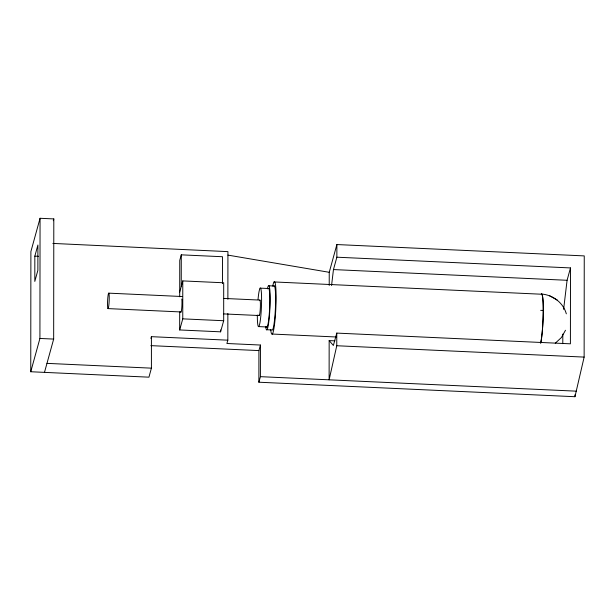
<?xml version="1.0" encoding="UTF-8"?>
<svg xmlns="http://www.w3.org/2000/svg" width="615" height="615" viewBox="0 0 615 615"><rect width="100%" height="100%" fill="white"/><g stroke="black" fill="none" stroke-linecap="round" stroke-linejoin="round"><path stroke-width="0.92" d="M227.857 313.512L227.827 340.172L151.413 336.674L151.413 368.154L148.938 377.172L30.75 371.744L30.888 251.581L40.06 218.287L53.805 218.917L53.666 339.08L44.488 372.375M34.84 256.124L34.809 281.424L37.869 270.323L37.899 245.024L34.84 256.124L38.507 256.294M30.75 371.744L39.921 338.45L40.06 218.287M179.718 292.01L182.778 280.909L223.699 282.785L223.683 320.73L220.593 331.831L179.672 329.955L179.695 311.936M179.711 296.753L179.757 260.391L181.279 254.841L222.507 256.732L222.476 283.561M181.248 286.459L181.279 254.841M179.672 329.955L182.763 318.854L182.778 280.909M227.873 299.236L227.927 251.627L52.852 243.417M329.225 285.452L329.24 272.299L336.882 244.555L584.25 255.901L584.135 357.092L574.956 396.713L258.877 382.215L258.915 350.588L260.445 345.038L226.912 343.501L227.827 340.172M258.877 382.215L260.406 376.664L260.445 345.038M334.906 340.871L329.163 340.602L329.117 379.816L336.766 345.745L336.782 333.099L570.405 343.816L570.489 267.925L336.866 257.201L333.461 269.57L331.554 285.506M336.866 257.201L336.882 244.555M562.794 343.67L562.81 334.091M574.956 396.713L574.956 394.799M220.593 331.831L220.616 329.932M563.609 309.345L567.084 280.286L570.489 267.925M53.305 220.708L53.805 218.917M150.929 338.442L151.413 336.674M336.782 333.099L333.376 345.469L329.163 340.602M565.493 330.247L561.418 337.543L555.284 343.201M333.461 269.57L567.084 280.286M274.059 281.947L541.215 294.208A26.268 2.645 -87.4 0 1 543.245 312.051A26.268 2.645 -87.4 0 1 540.616 343.108M268.947 285.783L274.444 286.029M260.13 288.135L268.371 288.512A19.357 1.953 -87.4 0 1 269.631 308.269A19.357 1.953 -87.4 0 1 266.526 326.842M108.817 293.155A7.78 0.784 -87.4 0 1 108.801 305.478A7.78 0.784 -87.4 0 1 107.525 303.995A7.78 0.784 -87.4 0 1 108.817 293.155L182.486 296.538M223.629 298.421L259.984 300.089M107.948 308.599L180.656 311.936M223.714 313.911L259.115 315.533M182.763 318.854L223.683 320.73M258.784 326.603L267.033 326.98M266.456 329.717L271.953 329.963A22.125 2.229 -87.4 0 0 275.451 307.538A22.125 2.229 -87.4 0 0 273.852 286.152M272.337 334.053L336.49 336.997M336.766 345.745L584.135 357.092M39.921 338.45L53.666 339.08M150.883 345.638L258.915 350.588M46.971 363.365L151.413 368.154M260.406 376.664L576.486 391.171M227.957 255.117L329.24 272.299M566.33 313.827C563.24 302.588 552.693 294.816 541.246 293.985A26.968 2.714 -87.4 0 1 543.268 311.536A26.968 2.714 -87.4 0 1 540.823 342.993M557.482 300.22L549.479 295.677M257.324 315.018L257.362 318.716A19.357 1.953 -87.4 0 0 259.33 325.427L259.891 323.021A19.357 1.953 -87.4 0 0 261.59 300.458L261.552 296.015A19.357 1.953 -87.4 0 0 259.576 289.311L259.023 291.71A19.357 1.953 -87.4 0 0 258.031 299.482M181.786 299.067A6.911 0.7 -87.4 0 1 181.748 308.115A6.911 0.7 -87.4 0 1 180.664 311.805M540.685 310.367A26.268 9.894 0.3 0 1 543.253 310.437M272.745 286.052A26.268 2.645 -87.4 0 1 275.981 290.872A26.268 2.645 -87.4 0 1 274.382 325.489A26.268 2.645 -87.4 0 1 270.723 329.678M267.402 288.842A22.125 2.229 -87.4 0 1 270.054 293.44A22.125 2.229 -87.4 0 1 268.747 322.099A22.125 2.229 -87.4 0 1 265.688 326.627M259.561 300.697A7.78 0.784 -87.4 0 1 260.345 307.654A7.78 0.784 -87.4 0 1 258.938 315.049"/></g></svg>
